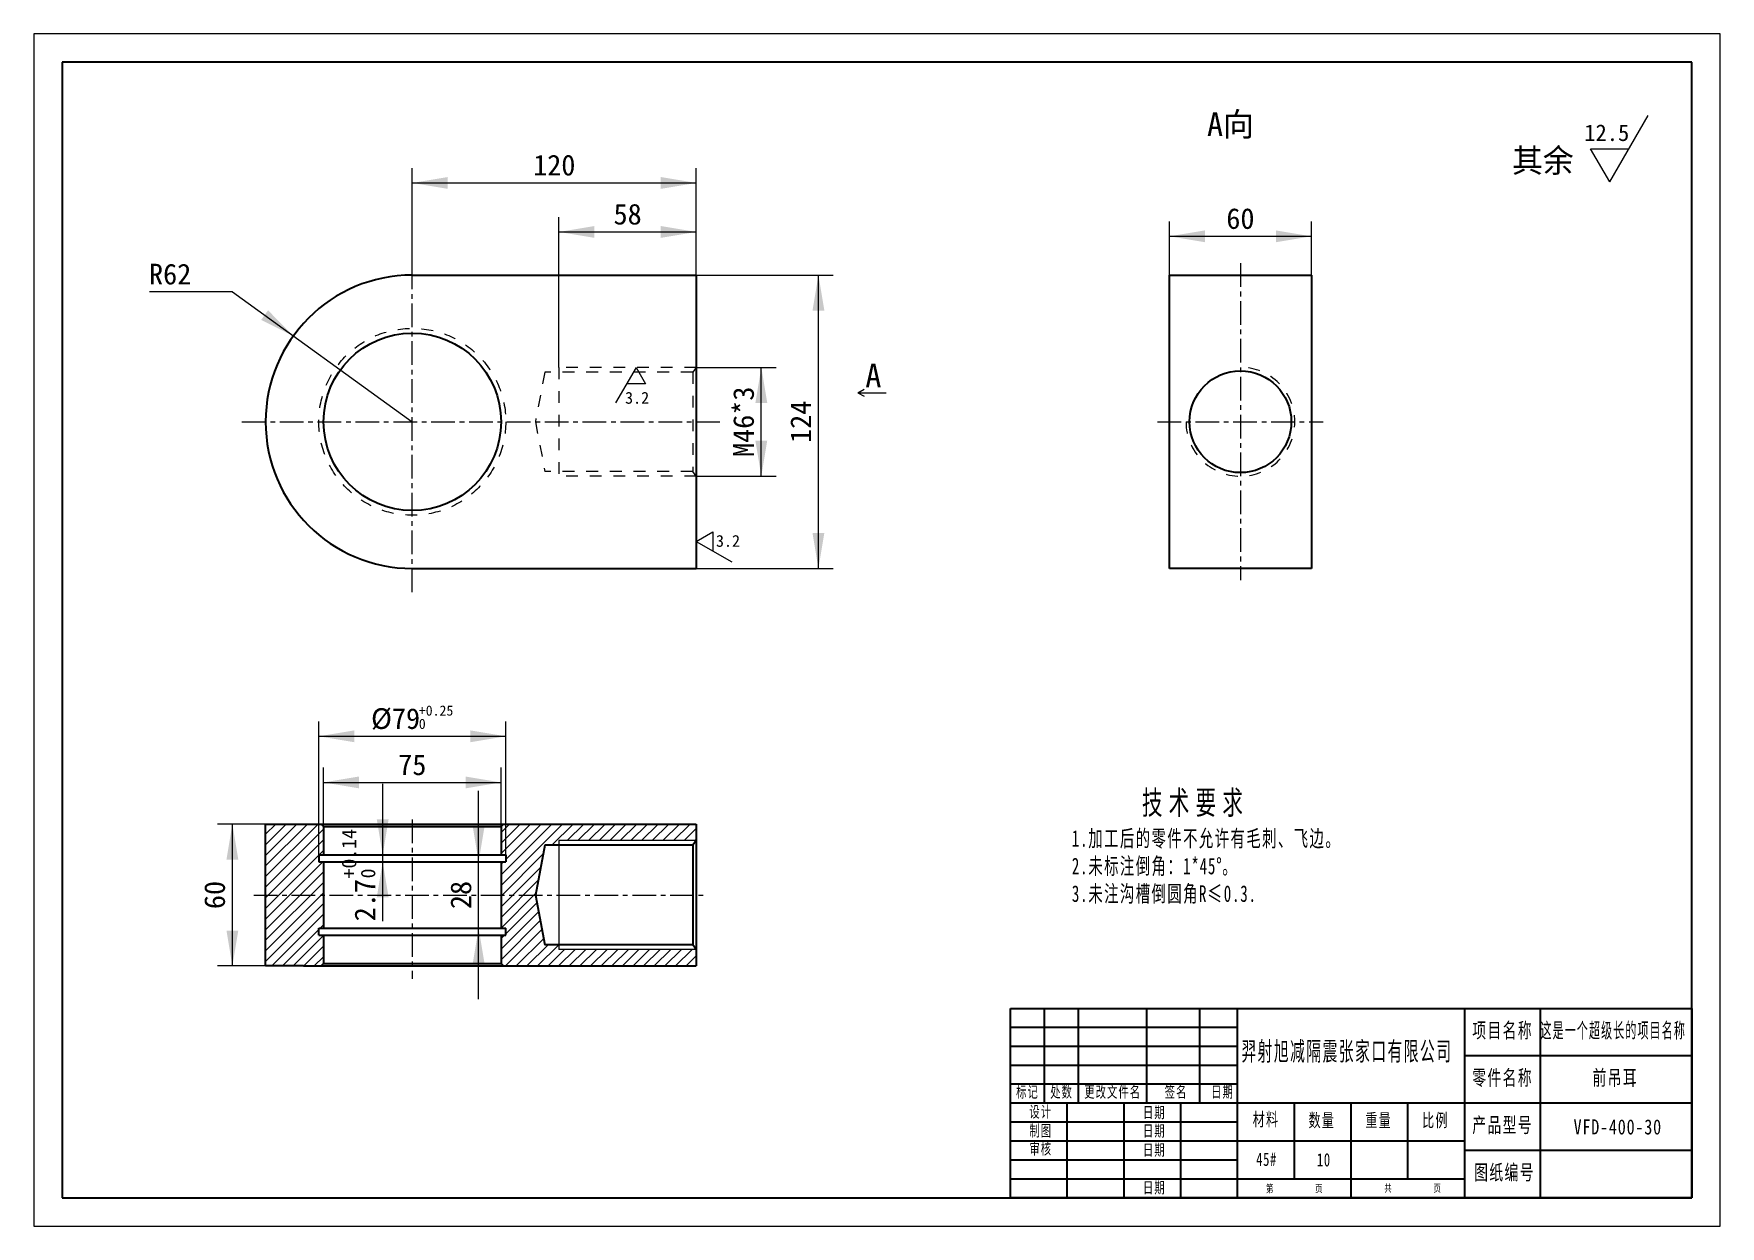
# Model space of a CAD drawing. Header units: millimetres. Extents: x -160 to 553, y -340 to 164.
import ezdxf

# ---------------------------------------------------------------- set-up
doc = ezdxf.new("R2010")
doc.units = ezdxf.units.MM
doc.linetypes.add('点画线', pattern=[16, 10, -2, 2, -2, 0, 0])
doc.linetypes.add('虚线', pattern=[10, 5, -5, 0, 0])
doc.layers.get('0').update_dxf_attribs({"lineweight": 18})
for name, color, linetype, lineweight in [('中心线层', 1, '点画线', 18), ('剖面线层', 4, 'Continuous', 18), ('尺寸线层', 3, 'Continuous', 18), ('粗实线层', 7, 'Continuous', 35), ('细实线层', 7, 'Continuous', 18), ('虚线层', 6, '虚线', 18)]:
    doc.layers.add(name, color=color, linetype=linetype, lineweight=lineweight)
doc.dimstyles.new('CUSTOM_DIMSTYLE', dxfattribs={"dimscale": 5, "dimtxt": 3.5, "dimasz": 3, "dimexe": 1.25, "dimexo": 0, "dimtad": 1, "dimdsep": 46, "dimtxsty": 'Standard', "dimcen": 2.5, "dimdle": 6, "dimclrd": 3, "dimadec": 3, "dimazin": 3, "dimtfac": 1, "dimtmove": 0, "dimatfit": 3, "dimfxl": 1, "dimtolj": 1, "dimarcsym": 0})
pattern_1 = [(45, (0, 0), (-2.245064, 2.245064), [])]

# ---------------------------------------------------------------- blocks, each defined once
blk = doc.blocks.new('*X2')
at = {"layer": '尺寸线层', "linetype": 'Continuous'}
for points in [[(0, 100.94), (15, 103.44), (15, 98.44)], [(120, 100.94), (105, 103.44), (105, 98.44)]]:
    blk.add_hatch(color=3, dxfattribs=at).paths.add_polyline_path(points, flags=0)
at = {"layer": '尺寸线层', "color": 0, "linetype": 'Continuous'}
for p, q in [((0, 62), (0, 107.19)), ((120, 80), (120, 107.19))]:
    blk.add_line(p, q, dxfattribs=at)
at = {"layer": '尺寸线层', "color": 3, "linetype": 'Continuous'}
blk.add_line((0, 100.94), (120, 100.94), dxfattribs=at)
at = {"layer": '尺寸线层', "color": 0, "insert": (60, 108.41), "char_height": 17.5, "width": 35, "attachment_point": 5}
blk.add_mtext('{\\H0.5x;120}', dxfattribs=at)
blk = doc.blocks.new('*X3')
at = {"layer": '尺寸线层', "linetype": 'Continuous'}
for points in [[(171.65, 62), (169.15, 47), (174.15, 47)], [(171.65, -62), (169.15, -47), (174.15, -47)]]:
    blk.add_hatch(color=3, dxfattribs=at).paths.add_polyline_path(points, flags=0)
at = {"layer": '尺寸线层', "color": 0, "linetype": 'Continuous'}
for p, q in [((120, 62), (177.9, 62)), ((120, -62), (177.9, -62))]:
    blk.add_line(p, q, dxfattribs=at)
at = {"layer": '尺寸线层', "color": 3, "linetype": 'Continuous'}
blk.add_line((171.65, -62), (171.65, 62), dxfattribs=at)
at = {"layer": '尺寸线层', "color": 0, "insert": (164.17, 0), "char_height": 17.5, "width": 35, "attachment_point": 5, "rotation": 90}
blk.add_mtext('{\\H0.5x;124}', dxfattribs=at)
blk = doc.blocks.new('*X4')
at = {"layer": '尺寸线层', "linetype": 'Continuous'}
for points in [[(147.51, 23), (145.01, 8), (150.01, 8)], [(147.51, -23), (145.01, -8), (150.01, -8)]]:
    blk.add_hatch(color=3, dxfattribs=at).paths.add_polyline_path(points, flags=0)
at = {"layer": '尺寸线层', "color": 0, "linetype": 'Continuous'}
for p, q in [((120, 23), (153.76, 23)), ((120, -23), (153.76, -23))]:
    blk.add_line(p, q, dxfattribs=at)
at = {"layer": '尺寸线层', "color": 3, "linetype": 'Continuous'}
blk.add_line((147.51, -23), (147.51, 23), dxfattribs=at)
at = {"layer": '尺寸线层', "color": 0, "insert": (140.05, 0), "char_height": 17.5, "width": 60.8101, "attachment_point": 5, "rotation": 90}
blk.add_mtext('{\\H0.5x;M46*3}', dxfattribs=at)
blk = doc.blocks.new('*X5')
at = {"layer": '尺寸线层', "linetype": 'Continuous'}
for points in [[(-76.04, -170), (-78.54, -185), (-73.54, -185)], [(-76.04, -230), (-78.54, -215), (-73.54, -215)]]:
    blk.add_hatch(color=3, dxfattribs=at).paths.add_polyline_path(points, flags=0)
at = {"layer": '尺寸线层', "color": 0, "linetype": 'Continuous'}
for p, q in [((-62, -170), (-82.29, -170)), ((-62, -230), (-82.29, -230))]:
    blk.add_line(p, q, dxfattribs=at)
at = {"layer": '尺寸线层', "color": 3, "linetype": 'Continuous'}
blk.add_line((-76.04, -230), (-76.04, -170), dxfattribs=at)
at = {"layer": '尺寸线层', "color": 0, "insert": (-83.49, -200), "char_height": 17.5, "width": 35, "attachment_point": 5, "rotation": 90}
blk.add_mtext('{\\H0.5x;60}', dxfattribs=at)
blk = doc.blocks.new('*X6')
at = {"layer": '尺寸线层', "linetype": 'Continuous'}
for points in [[(320, 78.38), (335, 80.88), (335, 75.88)], [(380, 78.38), (365, 80.88), (365, 75.88)]]:
    blk.add_hatch(color=3, dxfattribs=at).paths.add_polyline_path(points, flags=0)
at = {"layer": '尺寸线层', "color": 0, "linetype": 'Continuous'}
for p, q in [((320, 62), (320, 84.63)), ((380, 62), (380, 84.63))]:
    blk.add_line(p, q, dxfattribs=at)
at = {"layer": '尺寸线层', "color": 3, "linetype": 'Continuous'}
blk.add_line((320, 78.38), (380, 78.38), dxfattribs=at)
at = {"layer": '尺寸线层', "color": 0, "insert": (350, 85.83), "char_height": 17.5, "width": 35, "attachment_point": 5}
blk.add_mtext('{\\H0.5x;60}', dxfattribs=at)
blk = doc.blocks.new('*X7')
at = {"layer": '尺寸线层', "linetype": 'Continuous'}
for points in [[(62, 80.23), (77, 82.73), (77, 77.73)], [(120, 80.23), (105, 82.73), (105, 77.73)]]:
    blk.add_hatch(color=3, dxfattribs=at).paths.add_polyline_path(points, flags=0)
at = {"layer": '尺寸线层', "color": 0, "linetype": 'Continuous'}
for p, q in [((62, 23), (62, 86.48)), ((120, 62), (120, 86.48))]:
    blk.add_line(p, q, dxfattribs=at)
at = {"layer": '尺寸线层', "color": 3, "linetype": 'Continuous'}
blk.add_line((62, 80.23), (120, 80.23), dxfattribs=at)
at = {"layer": '尺寸线层', "color": 0, "insert": (91, 87.68), "char_height": 17.5, "width": 35, "attachment_point": 5}
blk.add_mtext('{\\H0.5x;58}', dxfattribs=at)
blk = doc.blocks.new('*X8')
at = {"layer": '尺寸线层', "linetype": 'Continuous'}
for q in [(2.629, 1.511), (12, 0), (2.629, -1.511)]:
    blk.add_line((0, 0), q, dxfattribs=at)
blk = doc.blocks.new('*X9')
at = {"layer": '尺寸线层', "linetype": 'Continuous'}
for points in [[(28.03, -186), (25.53, -171), (30.53, -171)], [(28.03, -214), (25.53, -229), (30.53, -229)]]:
    blk.add_hatch(color=3, dxfattribs=at).paths.add_polyline_path(points, flags=0)
at = {"layer": '尺寸线层', "color": 3, "linetype": 'Continuous'}
blk.add_line((28.03, -244), (28.03, -156), dxfattribs=at)
at = {"layer": '尺寸线层', "color": 0, "linetype": 'Continuous'}
for p, q in [((-3.6, -186), (34.28, -186)), ((-3.6, -214), (34.28, -214))]:
    blk.add_line(p, q, dxfattribs=at)
at = {"layer": '尺寸线层', "color": 0, "insert": (20.58, -200), "char_height": 17.5, "width": 35, "attachment_point": 5, "rotation": 90}
blk.add_mtext('{\\H0.5x;28}', dxfattribs=at)
blk = doc.blocks.new('*X11')
at = {"layer": '尺寸线层', "color": 0, "char_height": 17.5, "attachment_point": 1, "rotation": 90}
for s, insert, width in [('{\\H0.35x;+0.14}', (-29.8, -192.97), 84.8603), ('{\\H0.35x;0}', (-21.77, -192.97), 84.8603), ('{\\H0.5x;2.7}', (-24.4, -211.1), 157.4022)]:
    blk.add_mtext(s, dxfattribs=dict(at, insert=insert, width=width))
blk = doc.blocks.new('*X10')
at = {"layer": '尺寸线层', "linetype": 'Continuous'}
for points in [[(-12.52, -183), (-15.02, -168), (-10.02, -168)], [(-12.52, -186), (-15.02, -201), (-10.02, -201)]]:
    blk.add_hatch(color=3, dxfattribs=at).paths.add_polyline_path(points, flags=0)
at = {"layer": '尺寸线层', "color": 3, "linetype": 'Continuous'}
blk.add_line((-12.52, -211.1), (-12.52, -153), dxfattribs=at)
at = {"layer": '尺寸线层', "color": 0, "linetype": 'Continuous'}
for p, q in [((-25.33, -183), (-6.27, -183)), ((-25.33, -186), (-6.27, -186))]:
    blk.add_line(p, q, dxfattribs=at)
at = {"layer": '尺寸线层', "color": 0}
blk.add_blockref('*X11', (0, 0), dxfattribs=at)
blk = doc.blocks.new('*X13')
at = {"layer": '尺寸线层', "color": 0, "char_height": 17.5, "attachment_point": 1}
for s, insert, width in [('{\\H0.5x;%%C79}', (-17.44, -121.06), 139.4858), ('{\\H0.245x;+0.25}', (2.75, -119.9), 58.7316), ('{\\H0.245x;0}', (2.75, -125.52), 58.7316)]:
    blk.add_mtext(s, dxfattribs=dict(at, insert=insert, width=width))
blk = doc.blocks.new('*X12')
at = {"layer": '尺寸线层', "linetype": 'Continuous'}
for points in [[(-39.5, -132.93), (-24.5, -130.43), (-24.5, -135.43)], [(39.5, -132.93), (24.5, -130.43), (24.5, -135.43)]]:
    blk.add_hatch(color=3, dxfattribs=at).paths.add_polyline_path(points, flags=0)
at = {"layer": '尺寸线层', "color": 0, "linetype": 'Continuous'}
for p, q in [((-39.5, -183), (-39.5, -126.68)), ((39.5, -183), (39.5, -126.68))]:
    blk.add_line(p, q, dxfattribs=at)
at = {"layer": '尺寸线层', "color": 3, "linetype": 'Continuous'}
blk.add_line((-39.5, -132.93), (39.5, -132.93), dxfattribs=at)
at = {"layer": '尺寸线层', "color": 0}
blk.add_blockref('*X13', (0, 0), dxfattribs=at)
blk = doc.blocks.new('*X14')
at = {"layer": '尺寸线层', "linetype": 'Continuous'}
for points in [[(-37.5, -152.42), (-22.5, -149.92), (-22.5, -154.92)], [(37.5, -152.42), (22.5, -149.92), (22.5, -154.92)]]:
    blk.add_hatch(color=3, dxfattribs=at).paths.add_polyline_path(points, flags=0)
at = {"layer": '尺寸线层', "color": 0, "linetype": 'Continuous'}
for p, q in [((-37.5, -172.5), (-37.5, -146.17)), ((37.5, -172.5), (37.5, -146.17))]:
    blk.add_line(p, q, dxfattribs=at)
at = {"layer": '尺寸线层', "color": 3, "linetype": 'Continuous'}
blk.add_line((-37.5, -152.42), (37.5, -152.42), dxfattribs=at)
at = {"layer": '尺寸线层', "color": 0, "insert": (0, -145.02), "char_height": 17.5, "width": 35, "attachment_point": 5}
blk.add_mtext('{\\H0.5x;75}', dxfattribs=at)
blk = doc.blocks.new('*X15')
at = {"layer": '尺寸线层', "linetype": 'Continuous'}
blk.add_hatch(color=3, dxfattribs=at).paths.add_polyline_path([(-50.27, 36.29), (-60.97, 47.1), (-63.89, 43.04)], flags=0)
at = {"layer": '尺寸线层', "color": 3, "linetype": 'Continuous'}
for q in [(-111.14, 54.9), (0, 0)]:
    blk.add_line((-76.04, 54.9), q, dxfattribs=at)
at = {"layer": '尺寸线层', "color": 0, "linetype": 'Continuous', "insert": (-102.34, 62.35), "char_height": 17.5, "width": 35.1955, "attachment_point": 5}
blk.add_mtext('{\\H0.5x;R62}', dxfattribs=at)
blk = doc.blocks.new('表格')
at = {"layer": '粗实线层'}
for p, q in [((-288, 80), (0, 80)), ((-288, 0), (-288, 80)), ((-273.6, 40), (-273.6, 80)), ((-259.2, 40), (-259.2, 80)), ((-230.4, 40), (-230.4, 80)), ((-208, 40), (-208, 80)), ((-192, 0), (-192, 80)), ((-96, 0), (-96, 80)), ((-64, 0), (-64, 80)), ((0, 80), (0, 0)), ((-192, 72), (-288, 72)), ((-192, 64), (-288, 64)), ((0, 60), (-96, 60)), ((-192, 56), (-288, 56)), ((-192, 48), (-288, 48)), ((-96, 40), (-288, 40)), ((-264, 0), (-264, 40)), ((-240, 0), (-240, 40)), ((-216, 0), (-216, 40)), ((-168, 8), (-168, 40)), ((-144, 0), (-144, 40)), ((-120, 8), (-120, 40)), ((0, 40), (-96, 40)), ((-192, 32), (-288, 32)), ((-96, 24), (-288, 24)), ((-192, 16), (-288, 16)), ((0, 20), (-96, 20)), ((-288, 8), (-96, 8)), ((0, 0), (-288, 0))]:
    blk.add_line(p, q, dxfattribs=at)
at = {"layer": '粗实线层', "color": 0, "attachment_point": 1}
for s, insert, char_height, width in [('{\\W0.7;\\T1.1;项目名称}', (-92.8, 74), 6.4, 51.82784), ('{\\W0.56;\\T1.1;这是一个超级长的项目名称}', (-64, 74), 6.4, 127.69452), ('{\\W0.7;\\T1.1;零件名称}', (-92.8, 54), 6.4, 51.97801), ('{\\W0.7;\\T1.1;前吊耳}', (-42, 54), 6.4, 38.47294), ('{\\W0.7;\\T1.1;标记}', (-285.6, 47.2), 4.8, 18.83853), ('{\\W0.7;\\T1.1;处数}', (-271.2, 47.2), 4.8, 18.7259), ('{\\W0.7;\\T1.1;更改文件名}', (-256.8, 47.2), 4.8, 48.24885), ('{\\W0.7;\\T1.1;签名}', (-222.8, 47.2), 4.8, 18.08769), ('{\\W0.7;\\T1.1;日期}', (-203.2, 47.2), 4.8, 17.03651), ('{\\W0.7;\\T1.1;设计}', (-280, 38.8), 4.8, 18.76344), ('{\\W0.7;\\T1.1;日期}', (-232, 38.524), 4.8, 17.03651), ('{\\W0.7;\\T1.1;材料}', (-185.6, 36), 5.6, 22.15347), ('{\\W0.7;\\T1.1;数量}', (-162, 35.6), 5.6, 22.02208), ('{\\W0.7;\\T1.1;重量}', (-138, 35.6), 5.6, 22.06588), ('{\\W0.7;\\T1.1;比例}', (-114, 35.6), 5.6, 20.40152), ('{\\W0.7;\\T1.1;制图}', (-280, 30.8), 4.8, 18.46311), ('{\\W0.7;\\T1.1;日期}', (-232, 30.758), 4.8, 17.03651), ('{\\W0.7;\\T1.1;产品型号}', (-92.8, 34), 6.4, 51.8779), ('{\\W0.78;\\T1.1;VFD-400-30}', (-50, 33.2), 6.4, 76.87122), ('{\\W0.7;\\T1.1;审核}', (-280, 23.2), 4.8, 18.2754), ('{\\W0.7;\\T1.1;日期}', (-232, 22.678), 4.8, 17.03651), ('{\\W0.7;\\T1.1;45#}', (-184.157, 19.115), 5.6, 17.10784), ('{\\W0.7;\\T1.1;10}', (-158.468, 18.911), 5.6, 9.93359), ('{\\W0.7;\\T1.1;图纸编号}', (-92, 14), 6.4, 50.6265), ('{\\W0.7;\\T1.1;日期}', (-232, 6.77), 4.8, 17.03651), ('{\\W0.7;\\T1.1;第         页}', (-180, 5.522), 3.2, 44.04916), ('{\\W0.7;\\T1.1;共         页}', (-130, 5.692), 3.2, 44.07419)]:
    blk.add_mtext(s, dxfattribs=dict(at, insert=insert, char_height=char_height, width=width))
at = {"layer": '粗实线层', "color": 7, "insert": (-190.4, 66), "char_height": 8, "width": 184.25564, "attachment_point": 1}
blk.add_mtext('{\\W0.6;\\T1.1;羿射旭减隔震张家口有限公司}', dxfattribs=at)
blk = doc.blocks.new('图框')
at = {"layer": '粗实线层'}
for p, q in [((12, 492), (12, 12)), ((700.8, 492), (12, 492)), ((700.8, 12), (700.8, 492)), ((12, 12), (700.8, 12))]:
    blk.add_line(p, q, dxfattribs=at)
at = {"layer": '细实线层'}
for p, q in [((712.8, 504), (0, 504)), ((0, 504), (0, 0)), ((712.8, 0), (712.8, 504)), ((0, 0), (712.8, 0))]:
    blk.add_line(p, q, dxfattribs=at)
blk = doc.blocks.new('其余12.5')
at = {"layer": '尺寸线层', "color": 0, "linetype": 'Continuous'}
for p, q in [((0, 0), (16.166, 28)), ((0, 0), (-8.083, 14)), ((-8.083, 14), (8.083, 14))]:
    blk.add_line(p, q, dxfattribs=at)
at = {"layer": '尺寸线层', "attachment_point": 1}
for s, insert, char_height, width in [('12.5', (-10.802, 24.264), 7, 36.52514), ('其余', (-41.285, 14.026), 10, 54.7486)]:
    blk.add_mtext(s, dxfattribs=dict(at, insert=insert, char_height=char_height, width=width))
blk = doc.blocks.new('3.2-1')
at = {"layer": '尺寸线层', "color": 0, "linetype": 'Continuous'}
for p, q in [((0, 0), (-8.66, -15)), ((0, 0), (4.041, -7)), ((4.041, -7), (-4.041, -7))]:
    blk.add_line(p, q, dxfattribs=at)
at = {"layer": '尺寸线层', "insert": (-4.647, -10.369), "char_height": 5, "width": 19.72067, "attachment_point": 1}
blk.add_mtext('3.2', dxfattribs=at)
blk = doc.blocks.new('3.2-2')
at = {"layer": '尺寸线层', "color": 0, "linetype": 'Continuous'}
for p, q in [((0, 0), (7, 4.041)), ((0, 0), (15, -8.66)), ((7, 4.041), (7, -4.041))]:
    blk.add_line(p, q, dxfattribs=at)
at = {"layer": '尺寸线层', "insert": (8.319, 2.724), "char_height": 5, "width": 19.72067, "attachment_point": 1}
blk.add_mtext('3.2', dxfattribs=at)

msp = doc.modelspace()

# ---------------------------------------------------------------- hatches: boundary and pattern name
at = {"layer": '剖面线层'}
h = msp.add_hatch(dxfattribs=at)
h.set_pattern_fill('无图案', color=256, style=0, pattern_type=0)
h.set_pattern_definition(pattern_1)
h.paths.add_polyline_path([(-62, -200), (-62, -170), (-46, -170), (-38.5, -170), (-37.5, -171), (-37.5, -183), (-39.5, -183), (-39.5, -186), (-37.5, -186), (-37.5, -200), (-62, -200), (-62, -230), (-62, -200), (-37.5, -200), (-37.5, -214), (-39.5, -214), (-39.5, -217), (-37.5, -217), (-37.5, -229), (-38.5, -230), (-46, -230), (-62, -230)], flags=0)
h = msp.add_hatch(dxfattribs=at)
h.set_pattern_fill('无图案', color=256, style=0, pattern_type=0)
h.set_pattern_definition(pattern_1)
h.paths.add_polyline_path([(37.5, -183), (37.5, -171), (38.5, -170), (120, -170), (120, -177), (62, -177), (62, -179), (56.038, -179), (52, -200), (37.5, -200), (37.5, -186), (39.5, -186), (39.5, -183), (37.5, -183), (37.5, -229), (37.5, -217), (39.5, -217), (39.5, -214), (37.5, -214), (37.5, -200), (52, -200), (56.038, -221), (62, -221), (62, -223), (120, -223), (120, -230), (38.5, -230), (37.5, -229)], flags=0)

# ---------------------------------------------------------------- linework, layer by layer
at = {"layer": '中心线层'}
for p, q in [((0, -72), (0, 72)), ((350, 67), (350, -67)), ((-72, 0), (130, 0)), ((315, 0), (385, 0)), ((0, -168.096), (0, -235.485)), ((-67, -200), (123.069, -200))]:
    msp.add_line(p, q, dxfattribs=at)
at = {"layer": '粗实线层'}
for p, q in [((0, 62), (120, 62)), ((120, 62), (120, -62)), ((320, 62), (380, 62)), ((320, -62), (320, 62)), ((380, 62), (380, -62)), ((0, -62), (120, -62)), ((380, -62), (320, -62)), ((-62, -230), (-62, -170)), ((-62, -170), (-46, -170)), ((-46, -170), (120, -170)), ((-37.5, -171), (-38.5, -170)), ((-37.5, -171), (37.5, -171)), ((-37.5, -171), (-37.5, -183)), ((37.5, -171), (38.5, -170)), ((37.5, -171), (37.5, -183)), ((120, -170), (120, -230)), ((37.5, -175), (37.5, -179)), ((120, -177), (118.5, -179)), ((-39.5, -183), (-39.5, -186)), ((-39.5, -183), (39.5, -183)), ((39.5, -183), (39.5, -186)), ((56.038, -179), (52, -200)), ((118.5, -179), (56.038, -179)), ((118.5, -179), (118.5, -221)), ((-39.5, -186), (39.5, -186)), ((-37.5, -186), (-37.5, -214)), ((37.5, -186), (37.5, -214)), ((37.5, -186), (37.5, -214)), ((52, -200), (56.038, -221)), ((-39.5, -217), (-39.5, -214)), ((-39.5, -214), (39.5, -214)), ((-39.5, -217), (39.5, -217)), ((-37.5, -217), (-37.5, -229)), ((37.5, -217), (37.5, -229)), ((37.5, -217), (37.5, -229)), ((39.5, -217), (39.5, -214)), ((118.5, -221), (56.038, -221)), ((120, -223), (118.5, -221)), ((-46, -230), (-62, -230)), ((-46, -230), (120, -230)), ((-37.5, -229), (-38.5, -230)), ((-37.5, -229), (37.5, -229)), ((37.5, -229), (38.5, -230))]:
    msp.add_line(p, q, dxfattribs=at)
for centre, radius in [((0, 0), 37.5), ((350, 0), 21.5)]:
    msp.add_circle(centre, radius, dxfattribs=at)
msp.add_arc((0, 0), 62, 90, 270, dxfattribs=at)
at = {"layer": '细实线层'}
for p, q in [((120, -177), (62, -177)), ((62, -177), (62, -223)), ((120, -223), (62, -223))]:
    msp.add_line(p, q, dxfattribs=at)
at = {"layer": '虚线层'}
for p, q in [((120, 23), (62, 23)), ((62, 23), (62, -23)), ((120, 23), (118.5, 21)), ((56.038, 21), (52, 0)), ((118.5, 21), (56.038, 21)), ((118.5, 21), (118.5, -21)), ((52, 0), (56.038, -21)), ((118.5, -21), (56.038, -21)), ((120, -23), (118.5, -21)), ((120, -23), (62, -23))]:
    msp.add_line(p, q, dxfattribs=at)
msp.add_circle((0, 0), 39.5, dxfattribs=at)
msp.add_arc((350, 0), 23, 180, 90, dxfattribs=at)

# ---------------------------------------------------------------- block references
for name, p in [('图框', (-160, -340)), ('其余12.5', (506.1, 101.4)), ('3.2-1', (94.55, 23)), ('3.2-2', (120, -50.566)), ('表格', (540.8, -328))]:
    msp.add_blockref(name, p)
at = {"layer": '尺寸线层'}
msp.add_blockref('*X8', (188.3, 12.3), dxfattribs=at)

# ---------------------------------------------------------------- texts
at = {"layer": '尺寸线层', "attachment_point": 1}
for s, insert, char_height, width in [('A向', (335.871, 130.735), 10, 39.6648), ('A', (191.455, 24.504), 10, 13.51955), ('\\pxi-1,l1;{\\H1.11111x;\\W0.67;\\T1.3;     技术要求\\P\\H0.699999x;\\W0.667;\\T1.1;1.加工后的零件不允许有毛刺、飞边。\\P2.未标注倒角：1*45%%D。\\P3.未注沟槽倒圆角R≤0.3.\\P}', (278.731, -155.901), 9, 228.26399)]:
    msp.add_mtext(s, dxfattribs=dict(at, insert=insert, char_height=char_height, width=width))

# ---------------------------------------------------------------- dimensions: what is measured, and where the dimension line sits
at = {"layer": '尺寸线层'}
for base, p1, p2, text, picture, middle in [((120, 100.939), (0, 62), (120, 80), '{\\H0.5x;<>}', '*X2', (60, 108.414)), ((120, 80.229), (62, 23), (120, 62), '{\\H0.5x;<>}', '*X7', (91, 87.68)), ((380, 78.382), (320, 62), (380, 62), '{\\H0.5x;<>}', '*X6', (350, 85.833)), ((39.5, -132.934), (-39.5, -183), (39.5, -183), '{\\H0.5x;%%C<>{\\H0.49x;\\S+0.25^ 0;}}', '*X12', (0, -124.902)), ((37.5, -152.419), (-37.5, -172.5), (37.5, -172.5), '{\\H0.5x;<>}', '*X14', (0, -145.017))]:
    dim = msp.add_linear_dim(base=base, p1=p1, p2=p2, text=text, dimstyle='CUSTOM_DIMSTYLE', override={"dimsah": 1}, dxfattribs=at)
    dim.commit()
    dim.dimension.update_dxf_attribs({"geometry": picture, "text_midpoint": middle})
dim = msp.add_radius_dim(center=(0, 0), mpoint=(-50.269, 36.29), text='{\\H0.5x;<>}', dimstyle='CUSTOM_DIMSTYLE', override={"dimtoh": 1, "dimpost": 'R<>', "dimsah": 1}, dxfattribs=at)
dim.commit()
dim.dimension.update_dxf_attribs({"geometry": '*X15', "text_midpoint": (-102.341, 50.473), "dimtype": 164})
for base, p1, p2, text, picture, middle in [((171.65, 62), (120, -62), (120, 62), '{\\H0.5x;<>}', '*X3', (164.174, 0)), ((147.506, 23), (120, -23), (120, 23), '{\\H0.5x;M<>*3}', '*X4', (140.055, 0)), ((28.035, -186), (-3.6, -214), (-3.6, -186), '{\\H0.5x;<>}', '*X9', (20.583, -200)), ((-76.043, -170), (-62, -230), (-62, -170), '{\\H0.5x;<>}', '*X5', (-83.494, -200))]:
    dim = msp.add_linear_dim(base=base, p1=p1, p2=p2, angle=90, text=text, dimstyle='CUSTOM_DIMSTYLE', override={"dimsah": 1}, dxfattribs=at)
    dim.commit()
    dim.dimension.update_dxf_attribs({"geometry": picture, "text_midpoint": middle})
dim = msp.add_linear_dim(base=(-12.52, -183), p1=(-25.333, -186), p2=(-25.333, -183), angle=90, text='{\\H0.5x;2.7{\\H0.7x;\\S+0.14^ 0;}}', dimstyle='CUSTOM_DIMSTYLE', override={"dimsah": 1}, dxfattribs=at)
dim.commit()
dim.dimension.update_dxf_attribs({"geometry": '*X10', "text_midpoint": (-22.654, -191.427), "dimtype": 160})

doc.saveas('drawing.dxf')
